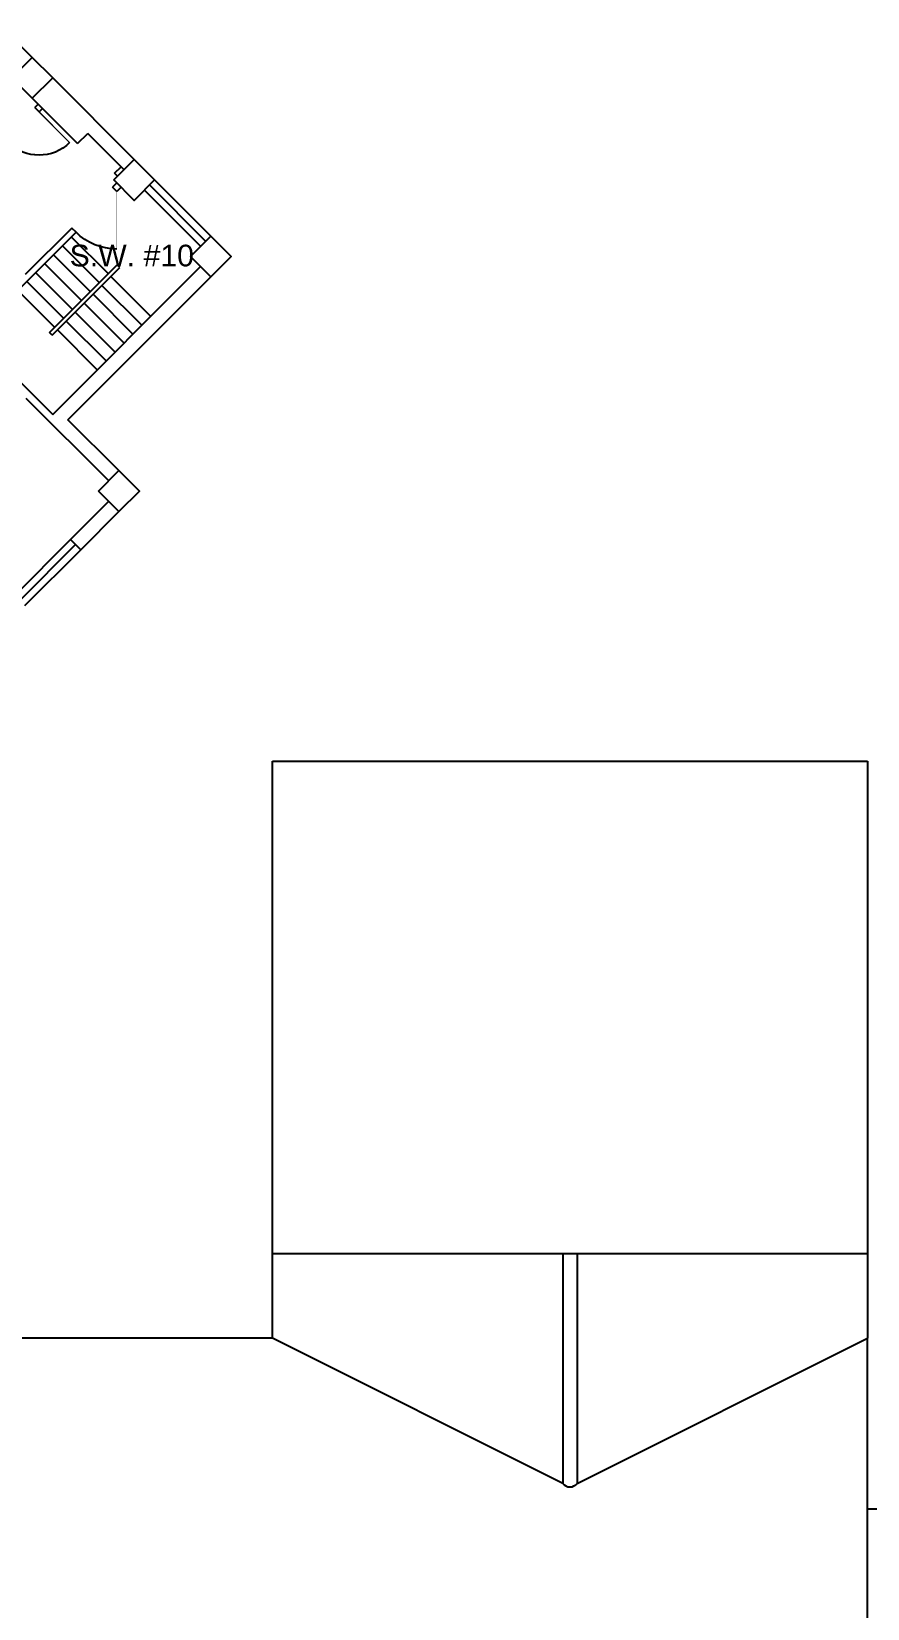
# Model space of a CAD drawing. Header units: inches. Extents: x -3174 to 3292, y 161 to 2924.
# Drawn here: x -665 to 30, y 1571 to 2882 of the extents above; entities that cross this region are included whole.
import ezdxf
from ezdxf.enums import TextEntityAlignment as Align

# ---------------------------------------------------------------- set-up
doc = ezdxf.new("R2010")
doc.units = ezdxf.units.IN
doc.header["$LTSCALE"] = 96
doc.header["$MEASUREMENT"] = 0
doc.layers.get('0').update_dxf_attribs({"linetype": 'CONTINUOUS'})
for name, color, linetype in [('A-ANNO-ROOM', 4, 'CONTINUOUS'), ('A-COLS', 5, 'CONTINUOUS'), ('A-DOOR', 2, 'CONTINUOUS'), ('A-FLOR-STRS', 2, 'CONTINUOUS'), ('A-GLAZ', 2, 'CONTINUOUS'), ('A-GLAZ-SILL', 1, 'CONTINUOUS'), ('A-ROOF-LEVL-FINE', 1, 'CONTINUOUS'), ('A-ROOF-LEVL-THICK', 5, 'CONTINUOUS'), ('A-WALL-FULL', 6, 'CONTINUOUS')]:
    doc.layers.add(name, color=color, linetype=linetype)
doc.styles.add('ARIAL', font='arial.ttf')

# ---------------------------------------------------------------- blocks, each defined once
blk = doc.blocks.new('DOOR-E')
at = {"const_width": 0.001}
blk.add_lwpolyline([(1, 0), (0.293, 0.707)], dxfattribs=at)
blk.add_arc((1, 0), 1, 135, 180)
blk = doc.blocks.new('DOOR-N')
at = {"layer": 'A-DOOR', "const_width": 0.0278}
blk.add_lwpolyline([(1, 0), (1, 1)], dxfattribs=at)
at = {"layer": 'A-DOOR'}
blk.add_arc((1, 0), 1, 90, 180, dxfattribs=at)

msp = doc.modelspace()

# ---------------------------------------------------------------- linework, layer by layer
at = {"layer": 'A-COLS'}
for points in [[(-664.3, 2826.7), (-647.3, 2843.7), (-664.3, 2860.6), (-681.3, 2843.7)], [(-596.4, 2758.8), (-579.5, 2775.8), (-562.5, 2758.8), (-579.5, 2741.8)], [(-532.8, 2695.2), (-515.8, 2712.1), (-498.8, 2695.2), (-515.8, 2678.2)], [(-609.1, 2500), (-592.2, 2517), (-575.2, 2500), (-592.2, 2483)]]:
    msp.add_lwpolyline(points, close=True, dxfattribs=at)
at = {"layer": 'A-FLOR-STRS'}
for p, q in [((-608.4, 2673.2), (-639.2, 2704)), ((-601, 2680.7), (-631.8, 2711.4)), ((-623.3, 2658.4), (-654.1, 2689.2)), ((-615.9, 2665.8), (-646.6, 2696.6)), ((-630.7, 2651), (-661.5, 2681.7)), ((-649.9, 2631.8), (-593.6, 2688.1)), ((-647.7, 2629.7), (-591.5, 2686)), ((-598.9, 2678.5), (-565.7, 2645.3)), ((-591.5, 2686), (-593.6, 2688.1)), ((-645.6, 2636.1), (-676.3, 2666.9)), ((-638.1, 2643.5), (-668.9, 2674.3)), ((-613.7, 2663.7), (-580.5, 2630.5)), ((-606.3, 2671.1), (-573.1, 2637.9)), ((-621.2, 2656.3), (-587.9, 2623)), ((-636, 2641.4), (-602.8, 2608.2)), ((-628.6, 2648.8), (-595.4, 2615.6)), ((-647.7, 2629.7), (-649.9, 2631.8)), ((-643.4, 2634), (-610.2, 2600.8))]:
    msp.add_line(p, q, dxfattribs=at)
at = {"layer": 'A-GLAZ'}
for p, q in [((-520.1, 2707.9), (-566.7, 2754.6)), ((-632.5, 2459.7), (-679.2, 2413)), ((-628.2, 2455.5), (-674.9, 2408.8)), ((-624, 2451.2), (-632.5, 2459.7)), ((-624, 2451.2), (-670.7, 2404.5))]:
    msp.add_line(p, q, dxfattribs=at)
at = {"layer": 'A-GLAZ-SILL'}
for p, q in [((-685.9, 2882.2), (-664.3, 2860.6)), ((-515.8, 2712.1), (-562.5, 2758.8)), ((-524.3, 2703.6), (-571, 2750.3))]:
    msp.add_line(p, q, dxfattribs=at)
at = {"layer": 'A-ROOF-LEVL-FINE'}
for p, q in [((-464.5, 1866), (-464.5, 2275.5)), ((-464.5, 2275.5), (30.5, 2275.5)), ((30.5, 2275.5), (30.5, 1866)), ((30.5, 1653.6), (268.5, 1653.6))]:
    msp.add_line(p, q, dxfattribs=at)
at = {"layer": 'A-ROOF-LEVL-THICK'}
for p, q in [((-223, 1866), (-223, 1674.8)), ((-211, 1866), (-211, 1674.8)), ((-223, 1674.8), (-464.5, 1795.5)), ((-211, 1674.8), (30.5, 1795.5))]:
    msp.add_line(p, q, dxfattribs=at)
for points in [[(-464.5, 1795.5), (-464.5, 1866), (30.5, 1866), (30.5, 1795.5)], [(-464.5, 1795.5), (-464.5, 1795.5), (-981.1, 1795.5), (-981.1, 1317.5), (-464.5, 1317.5)], [(30.5, 1317.5), (30.5, 1795.5)]]:
    msp.add_lwpolyline(points, dxfattribs=at)
msp.add_arc((-217, 1679.3), 7.5, 216.8699, 323.1301, dxfattribs=at)
at = {"layer": 'A-WALL-FULL'}
for p, q in [((-647.3, 2843.7), (-579.5, 2775.8)), ((-626.6, 2789), (-664.3, 2826.7)), ((-662.2, 2818.9), (-659.4, 2821.7)), ((-662.2, 2818.9), (-658.6, 2815.4)), ((-658.6, 2815.4), (-655.8, 2818.2)), ((-626.6, 2789), (-618.1, 2797.5)), ((-587.9, 2767.3), (-618.1, 2797.5)), ((-595.9, 2764.3), (-590.4, 2769.8)), ((-593.9, 2756.3), (-597.5, 2752.8)), ((-593.4, 2761.8), (-595.9, 2764.3)), ((-594, 2749.2), (-597.5, 2752.8)), ((-590.4, 2752.8), (-594, 2749.2)), ((-627.9, 2715.3), (-709.2, 2634)), ((-631.4, 2718.8), (-670.3, 2680)), ((-627.9, 2715.3), (-631.4, 2718.8)), ((-634.6, 2559.4), (-498.8, 2695.2)), ((-647.3, 2563.6), (-524.3, 2686.7)), ((-702.5, 2618.8), (-647.3, 2563.6)), ((-600.7, 2508.5), (-669.3, 2577.1)), ((-592.2, 2517), (-634.6, 2559.4)), ((-632.5, 2459.7), (-600.7, 2491.5)), ((-624, 2451.2), (-592.2, 2483))]:
    msp.add_line(p, q, dxfattribs=at)

# ---------------------------------------------------------------- block references
at = {"layer": 'A-DOOR', "xscale": -47.99999999999999, "yscale": 47.99999999999999, "zscale": 48, "rotation": 225}
msp.add_blockref('DOOR-E', (-627.9, 2715.3), dxfattribs=at)
at = {"layer": 'A-WALL-FULL', "xscale": -36, "yscale": 36, "zscale": 36, "rotation": 225}
msp.add_blockref('DOOR-N', (-684.1, 2789.9), dxfattribs=at)

# ---------------------------------------------------------------- texts
at = {"layer": 'A-ANNO-ROOM', "style": 'ARIAL'}
msp.add_text('S.W. #10', height=18, dxfattribs=at).set_placement((-581.5, 2695.9), align=Align.MIDDLE)

doc.saveas('drawing.dxf')
